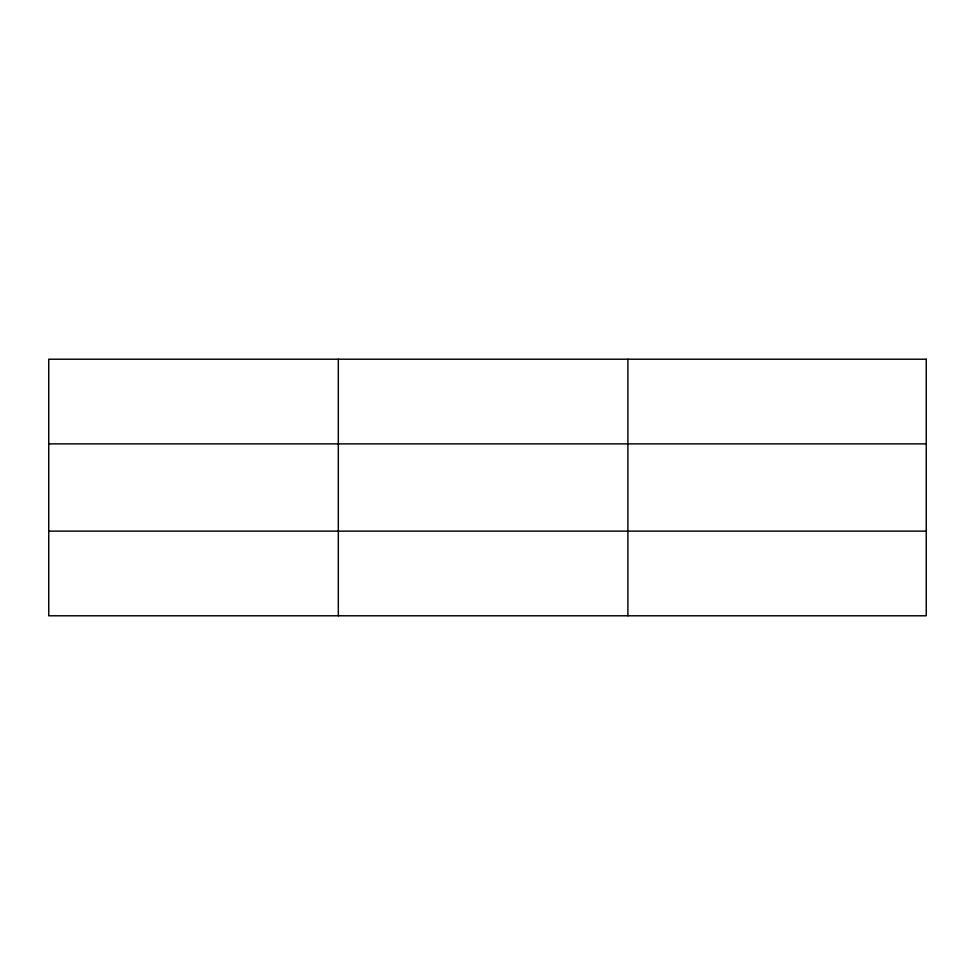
<?xml version="1.0" encoding="UTF-8"?>
<svg xmlns="http://www.w3.org/2000/svg" width="975" height="975" viewBox="0 0 975 975"><rect width="100%" height="100%" fill="white"/><g stroke="black" fill="none" stroke-linecap="round" stroke-linejoin="round"><path stroke-width="1.46" d="M338.325 615.786L338.325 359.214M627.9 615.786L627.9 359.214M48.75 443.881L926.25 443.881M48.75 531.119L926.25 531.119M926.25 359.214L926.25 615.786L48.75 615.786L48.75 359.214L926.25 359.214"/></g></svg>
